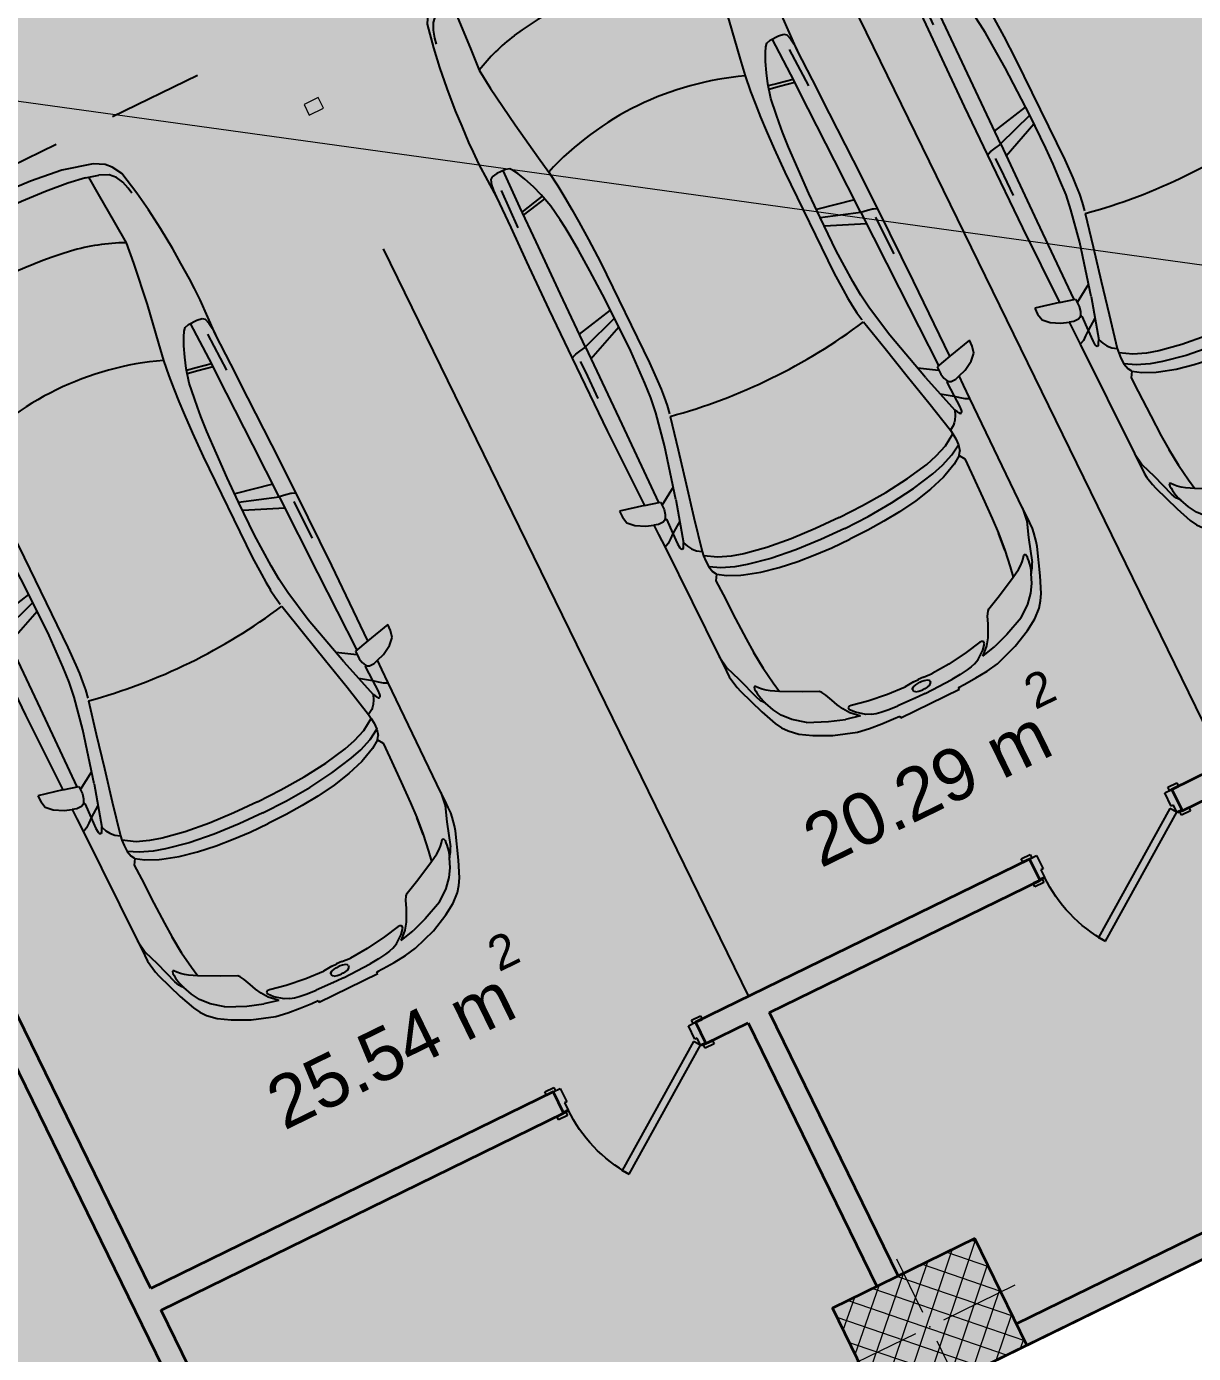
# Model space of a CAD drawing. Header units: metres. Extents: x 7511783 to 7512372, y 4692307 to 4692611.
# Drawn here: x 7511878.24 to 7511884.13, y 4692360.8 to 4692367.49 of the extents above; entities that cross this region are included whole.
import ezdxf

# ---------------------------------------------------------------- set-up
doc = ezdxf.new("R2010")
doc.units = ezdxf.units.M
doc.linetypes.add('Long Dashed', pattern=[793.7499761581423, 476.2499928474427, -317.4999833106997])
for name, color, linetype, lineweight, true_color in [('A - Fill Zone_Pen_No__102', 7, 'Continuous', 0, 0xcccccc), ('A - Fill Zone_Pen_No__156', 7, 'Continuous', 0, 0x54689e), ('A - Fill Zone_Pen_No__176', 7, 'Continuous', 0, 0x93a0c6), ('A - Muret_Pen_No__102', 7, 'Continuous', 0, 0xcccccc)]:
    doc.layers.add(name, color=color, linetype=linetype, lineweight=lineweight, true_color=true_color)
for name, color, linetype, lineweight in [('A - Muret', 7, 'Continuous', 0), ('A - Muret_Pen_No__7', 7, 'Continuous', 0), ('A - Pllaka Themel_Pen_No__42', 8, 'Continuous', 0), ('A - Shtyllat', 7, 'Continuous', 0), ('A - Shtyllat_Pen_No__1', 7, 'Continuous', 0), ('A - Shtyllat_Pen_No__7', 7, 'Continuous', 0), ('A -Polyline_Pen_No__42', 8, 'Continuous', 0), ('A1 - Bodrumi -1', 7, 'Continuous', 0), ('ARCHICAD Doors_Pen_No__42', 8, 'Continuous', 0), ('bodrum 1 garazhat projekt', 7, 'Continuous', 0), ('garazhat-netw-amiri - b1', 20, 'Continuous', 0), ('Interior - Furniture _Pen_No__42', 8, 'Continuous', 0), ('Parc-Kojshi', 251, 'Continuous', 0), ('Parcelat baze', 7, 'Continuous', 0)]:
    doc.layers.add(name, color=color, linetype=linetype, lineweight=lineweight)
doc.styles.add('GENERATED_STYLE_1', font='arial.ttf')

# ---------------------------------------------------------------- blocks, each defined once
blk = doc.blocks.new('Slab_1', base_point=(-1850.000000000003, -20500.83600967443))
at = {"layer": 'A - Pllaka Themel_Pen_No__42', "color": 8, "linetype": 'Continuous', "lineweight": 25, "flags": 128}
blk.add_lwpolyline([(-1850.000000000003, -20500.83600967443), (27400.0000000007, -20500.83534970144), (27400.0000000007, 1500), (-1000, 1500), (-999.9999999999993, -8550.830745419273), (-1850.000000000002, -8550.830745419273)], close=True, dxfattribs=at)
blk = doc.blocks.new('Door 22')
at = {"layer": 'ARCHICAD Doors_Pen_No__42', "color": 8, "linetype": 'Continuous', "lineweight": 25}
for p, q in [((-260.3921784050518, 393.9747868736185), (-237.4491209510099, 426.7408686451782)), ((-237.4491209510099, 426.7408686451782), (371.9999999999999, 0)), ((349.0569425459581, -32.76608177155968), (-260.3921784050518, 393.9747868736185)), ((-387, 23.99999999999998), (-437, 23.99999999999998)), ((-437, 23.99999999999998), (-437, 4.99999999999999)), ((-437, 4.99999999999999), (-387, 4.99999999999999)), ((-400, 4.99999999999999), (-437.0000000000001, 4.99999999999999)), ((-400, 4.99999999999999), (-437.0000000000001, 4.99999999999999)), ((-375, 4.99999999999999), (-400, 4.99999999999999)), ((-400, 4.99999999999999), (-400, 0)), ((-400, 0), (-400, 4.99999999999999)), ((-400, 0), (-400, 4.99999999999999)), ((-400, 0), (-375, 0)), ((-372.0000000000001, 0), (-400, 0)), ((-400, 0), (-400, -115)), ((-400, -115), (-400, 0)), ((-400, -115), (-400, 0)), ((-387, 4.99999999999999), (-387, 23.99999999999998)), ((-375, 0), (-375, 4.99999999999999)), ((-372.0000000000001, -40), (-372.0000000000001, 0)), ((371.9999999999999, 0), (349.0569425459581, -32.76608177155968)), ((400, 0), (372.0000000000001, 0)), ((372.0000000000001, 0), (372.0000000000001, -40)), ((400, 4.99999999999999), (375, 4.99999999999999)), ((375, 4.99999999999999), (375, 0)), ((375, 0), (400, 0)), ((437, 23.99999999999998), (387, 23.99999999999998)), ((387, 23.99999999999998), (387, 4.99999999999999)), ((387, 4.99999999999999), (437, 4.99999999999999)), ((400, 0), (400, 4.99999999999999)), ((400, 0), (400, 4.99999999999999)), ((400, 0), (400, 4.99999999999999)), ((400, 4.99999999999999), (437.0000000000001, 4.99999999999999)), ((400, 4.99999999999999), (437.0000000000001, 4.99999999999999)), ((400, -115), (400, 0)), ((400, -115), (400, 0)), ((400, -115), (400, 0)), ((437, 4.99999999999999), (437, 23.99999999999998)), ((-360.0000000000001, -40), (-372.0000000000001, -40)), ((-360.0000000000001, -115), (-360.0000000000001, -40)), ((372.0000000000001, -40), (360.0000000000001, -40)), ((360.0000000000001, -40), (360.0000000000001, -115)), ((-387, -115), (-437, -115)), ((-437, -115), (-437, -134)), ((-400, -115), (-437.0000000000001, -115)), ((-400, -115), (-437.0000000000001, -115)), ((-400, -115), (-360.0000000000001, -115)), ((-387, -134), (-387, -115)), ((360.0000000000001, -115), (400, -115)), ((437, -115), (387, -115)), ((387, -115), (387, -134)), ((400, -115), (437.0000000000001, -115)), ((400, -115), (437.0000000000001, -115)), ((437, -134), (437, -115)), ((-437, -134), (-387, -134)), ((387, -134), (437, -134))]:
    blk.add_line(p, q, dxfattribs=at)
blk.add_arc((371.9999999999999, 0), 744, 145, 180, dxfattribs=at)
blk = doc.blocks.new('Wall_40', base_point=(999.9999999999982, -16800.83534970144))
at = {"layer": 'A - Muret_Pen_No__102', "linetype": 'Continuous', "lineweight": 0, "true_color": 0xcccccc}
for points in [[(999.9999999999982, -16920.83534970144), (3261.950988543974, -16920.83534970144), (3261.950988543974, -16800.83539440496), (999.9999999999982, -16800.83539440496)], [(4061.950943840447, -16800.8353708329), (4061.950943840447, -16920.83534970144), (5939.208283069183, -16920.83534970144), (5939.208283069183, -16800.8353708329)], [(6739.208223226109, -16800.8353544256), (6739.208223226109, -16920.83534970144), (7182.019168114631, -16920.83534970144), (7182.019168114631, -16800.8353544256)]]:
    blk.add_hatch(color=254, dxfattribs=at).paths.add_polyline_path(points)
at = {"layer": 'A - Muret_Pen_No__7', "color": 7, "linetype": 'Continuous', "lineweight": 35}
for p, q in [((3261.950970048401, -16800.83534970144), (3224.9509700484, -16800.83534970144)), ((3261.950970048401, -16800.83534970144), (3261.950970048401, -16915.83534970144)), ((4061.950970048401, -16800.83534970144), (4098.950970048401, -16800.83534970144)), ((4061.950970048401, -16800.83534970144), (4061.950970048401, -16915.83534970144)), ((5939.208258649212, -16800.83534970144), (5902.208258649212, -16800.83534970144)), ((5939.208258649212, -16800.83534970144), (5939.208258649212, -16915.83534970144)), ((6739.208258649212, -16800.83534970144), (6776.208258649212, -16800.83534970144)), ((6739.208258649212, -16800.83534970144), (6739.208258649212, -16915.83534970144)), ((3261.950970048401, -16920.83534970144), (3224.9509700484, -16920.83534970144)), ((3261.950970048401, -16915.83534970144), (3261.950970048401, -16920.83534970144)), ((4061.950970048401, -16915.83534970144), (4061.950970048401, -16920.83534970144)), ((4061.950970048401, -16920.83534970144), (4098.950970048401, -16920.83534970144)), ((5939.208258649212, -16920.83534970144), (5902.208258649212, -16920.83534970144)), ((5939.208258649212, -16915.83534970144), (5939.208258649212, -16920.83534970144)), ((6739.208258649212, -16915.83534970144), (6739.208258649212, -16920.83534970144)), ((6739.208258649212, -16920.83534970144), (6776.208258649212, -16920.83534970144))]:
    blk.add_line(p, q, dxfattribs=at)
at = {"layer": 'A - Muret_Pen_No__7', "color": 7, "linetype": 'Continuous', "lineweight": 35, "flags": 128}
for points in [[(3261.950988543974, -16800.83534970144), (999.9999999999982, -16800.83534970144)], [(5939.208308001332, -16800.83534970144), (4061.950943840447, -16800.83534970144)], [(7182.0191912238, -16800.83534970144), (6739.208263297805, -16800.83534970144)], [(999.9999999999982, -16920.83534970144), (3261.950988543973, -16920.83534970144)], [(4061.950943840447, -16920.83534970144), (4299.999999999995, -16920.83534970144)], [(4419.999999999995, -16920.83534970144), (5939.208308001332, -16920.83534970144)], [(6739.208263297805, -16920.83534970144), (6969.999999999997, -16920.83534970144)]]:
    blk.add_lwpolyline(points, dxfattribs=at)
at = {"layer": 'ARCHICAD Doors_Pen_No__42', "color": 8, "linetype": 'Continuous', "lineweight": 25, "xscale": -1, "zscale": 1000, "rotation": 180}
for p in [(3661.950970048401, -16915.83534970144), (6339.208258649212, -16915.83534970144)]:
    blk.add_blockref('Door 22', p, dxfattribs=at)
blk = doc.blocks.new('Wall_43', base_point=(999.9999999999973, -19000.83664299364))
at = {"layer": 'A - Muret_Pen_No__102', "linetype": 'Continuous', "lineweight": 0, "true_color": 0xcccccc}
for points in [[(879.9999964032554, -11900.83965125988), (879.9999964032554, -12045.66582456024), (999.9999923857845, -12045.66582456024), (999.9999923857845, -11900.83965125988)], [(879.9999964032554, -18600.83751339242), (999.9999923857845, -18600.83751339242), (999.9999923857845, -12845.66586433567), (879.9999964032554, -12845.66586433567)]]:
    blk.add_hatch(color=254, dxfattribs=at).paths.add_polyline_path(points)
at = {"layer": 'A - Muret_Pen_No__7', "color": 7, "linetype": 'Continuous', "lineweight": 35}
for p, q in [((879.9999999999976, -12045.66582180403), (879.9999999999976, -12008.66582180403)), ((884.9999999999976, -12045.66582180403), (879.9999999999976, -12045.66582180403)), ((999.9999999999976, -12045.66582180403), (884.9999999999976, -12045.66582180403)), ((999.9999999999976, -12045.66582180403), (999.9999999999976, -12008.66582180403)), ((879.9999999999976, -12845.66582180403), (879.9999999999976, -12882.66582180403)), ((884.9999999999976, -12845.66582180403), (879.9999999999976, -12845.66582180403)), ((999.9999999999976, -12845.66582180403), (884.9999999999976, -12845.66582180403)), ((999.9999999999976, -12845.66582180403), (999.9999999999976, -12882.66582180403))]:
    blk.add_line(p, q, dxfattribs=at)
at = {"layer": 'A - Muret_Pen_No__7', "color": 7, "linetype": 'Continuous', "lineweight": 35, "flags": 128}
for points in [[(879.9999999999986, -11900.83965125988), (879.9999999999986, -12045.66584686973)], [(999.9999999999986, -12045.66584799161), (999.9999999999986, -11900.83965125988)], [(879.9999999999984, -12845.6658598376), (879.9999999999973, -18600.83751339242)], [(999.9999999999976, -16800.83534970144), (999.9999999999984, -12845.66586715659)], [(999.9999999999973, -18600.83751339242), (999.9999999999976, -16920.83534970144)]]:
    blk.add_lwpolyline(points, dxfattribs=at)
at = {"layer": 'ARCHICAD Doors_Pen_No__42', "color": 8, "linetype": 'Continuous', "lineweight": 25, "zscale": 1000, "rotation": 89.99999999999999}
blk.add_blockref('Door 22', (884.9999999999985, -12445.66582180403), dxfattribs=at)
blk = doc.blocks.new('Wall_45', base_point=(4359.999999999995, -16800.83534970144))
at = {"layer": 'A - Muret_Pen_No__102', "linetype": 'Continuous', "lineweight": 0, "true_color": 0xcccccc}
blk.add_hatch(color=254, dxfattribs=at).paths.add_polyline_path([(4419.999990205756, -16920.83534970144), (4300.000004272223, -16920.83534970144), (4300.000004272223, -18400.83862693529), (4419.999990205756, -18400.83862693529)])
at = {"layer": 'A - Muret_Pen_No__7', "color": 7, "linetype": 'Continuous', "lineweight": 35, "flags": 128}
for points in [[(4299.999999999995, -16920.83534970144), (4299.999999999995, -18400.83862693529)], [(4419.999999999995, -18400.83862693529), (4419.999999999995, -16920.83534970144)]]:
    blk.add_lwpolyline(points, dxfattribs=at)
blk = doc.blocks.new('Wall_48', base_point=(9499.999999999975, -19000.83871346028))
at = {"layer": 'A - Muret_Pen_No__102', "linetype": 'Continuous', "lineweight": 0, "true_color": 0xcccccc}
blk.add_hatch(color=254, dxfattribs=at).paths.add_polyline_path([(9500.000014615032, -18880.83871346028), (4849.999999999995, -18880.83871346028), (4849.999999999995, -19000.83871346028), (9499.999999999975, -19000.83871346028)])
at = {"layer": 'A - Muret_Pen_No__7', "color": 7, "linetype": 'Continuous', "lineweight": 35, "flags": 128}
for points in [[(6969.999999999997, -18880.83871346028), (4849.999999999995, -18880.83871346028)], [(9500.000014615032, -18880.83871346028), (7089.999999999996, -18880.83871346028)], [(4849.999999999995, -19000.83871346028), (9499.999999999975, -19000.83871346028)]]:
    blk.add_lwpolyline(points, dxfattribs=at)
blk = doc.blocks.new('Column_86', base_point=(2275.000000000001, 13829.91593316096))
at = {"layer": 'A - Shtyllat_Pen_No__1', "color": 7, "linetype": 'Continuous', "lineweight": 13, "flags": 128}
blk.add_lwpolyline([(2235.000000000001, 13859.91593316096), (2235.000000000001, 13799.91593316096), (2315.000000000001, 13799.91593316096), (2315.000000000001, 13859.91593316096)], close=True, dxfattribs=at)
blk = doc.blocks.new('Column_104', base_point=(4449.999999999995, -18700.83861859194))
at = {"layer": 'A - Shtyllat', "linetype": 'Continuous', "lineweight": 0, "true_color": 0x000000}
h = blk.add_hatch(dxfattribs=at)
h.set_pattern_fill('CONCRETE_BLOCK', color=18, style=0, pattern_type=2)
h.set_pattern_definition([(44.99999999999999, (0, 0), (-68.94290863686237, 68.94290863686243), []), (135.0000000000002, (0, 0), (68.94290863686219, 68.94290863686261), [])])
h.paths.add_polyline_path([(4850.00007003552, -18400.83868713735), (4050.000067055285, -18400.83868713735), (4050.000067055285, -18750.83866925594), (4050.000067055285, -19000.83861263148), (4850.00007003552, -19000.83861263148)])
at = {"layer": 'A - Shtyllat_Pen_No__1', "color": 7, "linetype": 'Continuous', "lineweight": 13}
for p, q in [((4449.999999999995, -18620.83861859195), (4449.999999999995, -18320.83861859194)), ((4369.999999999995, -18700.83861859194), (3969.999999999995, -18700.83861859194)), ((4529.999999999995, -18700.83861859194), (4929.999999999995, -18700.83861859194)), ((4449.999999999995, -18780.83861859194), (4449.999999999995, -19080.83861859194))]:
    blk.add_line(p, q, dxfattribs=at)
blk.add_point((4449.999999999995, -18700.83861859194), dxfattribs=at)
at = {"layer": 'A - Shtyllat_Pen_No__7', "color": 7, "linetype": 'Continuous', "lineweight": 35, "flags": 128}
for points in [[(4850.00007003552, -18400.83868713735), (4050.000067055285, -18400.83868713735), (4050.000067055285, -18750.83866925594)], [(4050.000067055285, -19000.83861263148), (4850.00007003552, -19000.83861263148), (4850.00007003552, -18400.83868713735)]]:
    blk.add_lwpolyline(points, dxfattribs=at)
blk = doc.blocks.new('Car 05 22')
at = {"layer": 'Interior - Furniture _Pen_No__42', "color": 8, "linetype": 'Continuous', "lineweight": 25}
for p, q in [((1961.117547741, 983.2211582230001), (1928.938242309, 983.2211582230001)), ((1928.938242309, 983.2211582230001), (1957.843908175, 858.0544967500001)), ((1996.903176747, 974.9060932166), (1961.117547741, 983.2211582230001)), ((2026.89661068, 945.007687052), (1996.903176747, 974.9060932166)), ((2054.5732194, 897.577022836), (2026.89661068, 945.007687052)), ((2067.91700908, 857.6794056350002), (2054.5732194, 897.577022836)), ((-483.1389679684001, 817.2581826864), (-585.227090103, 801.027979058)), ((-372.3345973750002, 830.2299334650002), (-483.1389679684001, 817.2581826864)), ((-251.752794228, 841.0437339470001), (-372.3345973750002, 830.2299334650002)), ((-168.2198443133, 844.6061713611999), (-251.752794228, 841.0437339470001)), ((-78.35772569479998, 850.6357850930001), (-168.2198443133, 844.6061713611999)), ((-24.036324899, 852.2918850640001), (-78.35772569479998, 850.6357850930001)), ((40.3182760438, 852.333685063), (-24.036324899, 852.2918850640001)), ((230.8030912739, 845.5192631063), (40.3182760438, 852.333685063)), ((124.560977278, 791.396786131), (129.0398444, 820.468777931)), ((129.0398444, 820.468777931), (138.8862428820001, 832.3883788069999)), ((138.8862428820001, 832.3883788069999), (165.168377873, 840.2758852750001)), ((165.168377873, 840.2758852750001), (194.733578306, 844.324685204)), ((194.733578306, 844.324685204), (230.803091274, 845.519263106)), ((210.873013229, 809.231738788), (418.0703055720001, 816.1926024380002)), ((400.0158099590001, 847.5968063790001), (230.8030912739, 845.5192631063)), ((590.7241636140001, 851.6786068920002), (400.0158099590001, 847.5968063790001)), ((856.5325990199999, 856.1697074550001), (590.7241636140001, 851.6786068920002)), ((1129.8609284, 858.5331077519999), (856.5325990199999, 856.1697074550001)), ((1115.14443198, 808.9482015290001), (1108.59023357, 773.98329714)), ((1119.51383092, 833.267204581), (1115.14443198, 808.9482015290001)), ((1120.16623076, 836.3248049650001), (1119.51383092, 833.267204581)), ((1120.69723063, 838.160005195), (1120.16623076, 836.3248049650001)), ((1129.8609284, 858.5331077519999), (1120.69723063, 838.160005195)), ((1536.1071561, 860.3802508980001), (1129.8609284, 858.5331077519999)), ((1162.63563846, 830.4777734580001), (1220.13025657, 829.0713745190002)), ((1220.13025657, 829.0713745190002), (1369.65750367, 831.4890726950001)), ((1957.843908175, 858.0544967500001), (1536.1071561, 860.3802508980001)), ((1957.84390817, 858.0544967500001), (1977.22141076, 777.427813481)), ((2119.91703998, 857.4374531180001), (2067.91700908, 857.6794056350002)), ((2075.28112592, 835.6608695470001), (2067.91700908, 857.6794056350002)), ((2070.42572439, 799.8521965630001), (2075.2191259, 809.398389361)), ((2075.2191259, 809.398389361), (2075.28112592, 835.6608695470001)), ((2193.165590015, 856.4504063259001), (2119.91703998, 857.4374531180001)), ((2148.02030692, 790.4828861469999), (2166.81146925, 813.8145374840001)), ((2166.81146925, 813.8145374840001), (2182.27381684, 834.0818412380002)), ((2182.27381684, 834.0818412380002), (2193.16559002, 856.4504063260001)), ((2808.01466132, 852.5547640039999), (2193.165590015, 856.4504063259001)), ((2855.7113639, 852.6327640009999), (2808.01466132, 852.5547640039999)), ((2808.01466132, 852.5547640039999), (2876.86636504, 843.3172643940001)), ((2891.44016583, 852.528764005), (2855.7113639, 852.6327640009999)), ((2876.86636504, 843.3172643940001), (2954.16376923, 813.731165643)), ((2922.51356751, 852.0343640259999), (2891.44016583, 852.528764005)), ((2904.11849592, 832.8863289209999), (2905.06820589, 832.837990116)), ((2945.17226874, 849.4061641369999), (2922.51356751, 852.0343640259999)), ((2989.61447115, 839.6482645490003), (2945.17226874, 849.4061641369999)), ((2954.16376923, 813.731165643), (3075.78877375, 774.6896785450001)), ((3013.55027244, 833.064864827), (2989.61447115, 839.6482645490003)), ((3154.26138006, 782.5577669589999), (3013.55027244, 833.064864827)), ((-757.6903274910002, 747.022066986), (-784.8200333720001, 721.8124613509999)), ((-706.3378894982, 775.7872218095), (-757.6903274910002, 747.022066986)), ((-701.0941271610001, 743.2591195180001), (-729.425104913, 716.3992494200002)), ((-585.227090103, 801.027979058), (-706.3378894982, 775.7872218095)), ((-664.8727541800001, 760.961322365), (-701.0941271610001, 743.2591195180001)), ((-626.571782751, 772.4860242179999), (-664.8727541800001, 760.961322365)), ((-594.8871138119998, 778.489558035), (-626.571782751, 772.4860242179999)), ((125.693926866, 743.8968737240001), (124.560977278, 791.396786131)), ((327.3887276080001, 761.9208956260001), (125.394377448, 756.455747737)), ((132.4291391170001, 722.8048827370001), (125.693926866, 743.8968737240001)), ((521.950780327, 764.672895972), (327.3887276080001, 761.9208956260001)), ((355.2943663540001, 762.315609428), (339.1227247570001, 683.1192857359999)), ((373.4006373970001, 762.571715197), (357.2289958010001, 683.375391506)), ((813.6270094460001, 769.327996556), (521.950780327, 764.672895972)), ((1108.59023357, 773.98329714), (813.6270094460001, 769.327996556)), ((1036.25651944, 772.8416796290002), (996.5002997029999, 578.7916468290002)), ((1041.96657906, 578.0240872360001), (1107.56627095, 773.967136299)), ((1173.32542975, 774.8950612010001), (1090.33970038, 577.8925306800002)), ((1108.59023357, 773.98329714), (1537.61805657, 780.0259473990001)), ((1537.61805657, 780.0256115210001), (1974.99295641, 786.0764425990001)), ((1939.15395607, 686.22492547), (1995.917261, 777.427813481)), ((1977.22141076, 777.427813481), (2019.59119012, 777.427813481)), ((2000.39650233, 701.5917706940002), (2213.53100788, 762.9814866290001)), ((2019.59119012, 777.427813481), (2044.48611622, 783.069509224)), ((2044.48611622, 783.069509224), (2063.35562216, 792.2740022800001)), ((2063.35562216, 792.2740022800001), (2070.42572439, 799.8521965630001)), ((2068.68333559, 787.696981005), (2065.39356605, 794.4584027669999)), ((2068.68333559, 787.696981005), (2148.02030692, 790.4828861469999)), ((2106.51930118, 732.1586113790001), (2148.02030692, 790.4828861469999)), ((2148.02030692, 790.4828861469999), (2205.61920777, 792.204186117)), ((2205.61920777, 792.204186117), (2227.21980808, 791.0038861380001)), ((2226.59190807, 769.8777067159999), (2213.53100788, 762.9814866290001)), ((2213.53100788, 762.9814866290001), (2238.34670825, 752.240186817)), ((2234.36910819, 773.9630864369999), (2226.59190807, 769.8828865080001)), ((2227.21980808, 791.0038861380001), (2232.61990816, 790.0299861550001)), ((2232.61990816, 790.0299861550001), (2237.93539134, 787.287122525)), ((2238.46067648, 776.864360243), (2234.36910819, 773.9630864369999)), ((2240.81890828, 784.0391862600001), (2237.93539134, 787.287122525)), ((2238.34670825, 752.240186817), (2258.53170854, 739.7174870370001)), ((2238.46067648, 776.864360243), (2240.85090828, 780.520986322)), ((2240.85090828, 780.520986322), (2240.81890828, 784.0391862600001)), ((2258.53170854, 739.7174870370001), (2269.0398087, 731.086787188)), ((3022.47491973, 758.305686711), (3023.66221975, 762.4851866380001)), ((3024.49924208, 753.7186598590001), (3022.47491973, 758.305686711)), ((3023.66221975, 762.4851866380001), (3034.64521991, 765.0503865930001)), ((3037.91041996, 743.452886971), (3024.49924208, 753.7186598590001)), ((3034.64521991, 765.0503865930001), (3046.93432009, 763.817386614)), ((3050.61522015, 730.6688871950001), (3037.91041996, 743.452886971)), ((3046.93432009, 763.817386614), (3060.9451203, 762.9292866300001)), ((3060.9451203, 762.9292866300001), (3089.85712072, 757.3861867269999)), ((3100.48402088, 763.1120866269999), (3075.78877375, 774.6896785450001)), ((3089.85712072, 757.3861867269999), (3108.43932099, 751.4304868319999)), ((3114.13862108, 753.311186799), (3100.48402088, 763.1120866269999)), ((3108.43932099, 751.4304868319999), (3122.8656212, 746.435986919)), ((3122.8656212, 746.435986919), (3114.13862108, 753.311186799)), ((3170.0706946, 726.5554905960001), (3122.8656212, 746.435986919)), ((3235.883818752, 747.6101556219), (3154.26138006, 782.5577669589999)), ((3269.07948628, 728.3294692490001), (3235.883818752, 747.6101556219)), ((-784.8200333720001, 721.8124613509999), (-815.0478655078001, 667.7598955197003)), ((-729.425104913, 716.3992494200002), (-750.5770825730001, 669.7773949330001)), ((146.670770152, 710.6062742990001), (132.4291391170001, 722.8048827370001)), ((171.252864179, 696.6287725440002), (146.670770152, 710.6062742990001)), ((212.566754139, 676.5412700230003), (171.252864179, 696.6287725440002)), ((266.3151410770001, 654.566867265), (212.566754139, 676.5412700230003)), ((339.1227247570001, 683.1192857359999), (329.5580559370001, 633.867334886)), ((357.2289958010001, 683.375391506), (346.76505809, 629.492778784)), ((2000.39650233, 701.5917706940002), (1730.35620914, 633.8338533080002)), ((2122.04550654, 659.9572884350001), (2293.79610906, 697.650987774)), ((2269.0398087, 731.086787188), (2278.83550884, 721.9650873480001)), ((2278.83550884, 721.9650873480001), (2293.79610906, 697.650987774)), ((2293.79610906, 697.650987774), (2317.1870094, 700.7385877199999)), ((2293.79610906, 697.6386630720001), (2293.79610906, 697.650987774)), ((2317.1870094, 700.7385877199999), (2345.74280982, 702.7498876850002)), ((2355.13419975, 639.912801441), (2317.1870094, 700.7385877199999)), ((2345.74280982, 702.7498876850002), (2378.92931031, 702.0184876970001)), ((2410.10490185, 649.1086815510001), (2378.92931031, 702.0184876970001)), ((2378.92931031, 702.0184876970001), (2410.57231077, 694.202887834)), ((2410.57231077, 694.202887834), (2410.58631694, 694.1782473540002)), ((2428.73881104, 681.706188053), (2410.57231077, 694.202887834)), ((2428.73881104, 681.706188053), (2457.25830016, 700.0355353230001)), ((2428.77597173, 681.7007453250001), (2428.73881104, 681.706188053)), ((2428.77597173, 681.7007453250001), (2456.66545813, 639.8418234830003)), ((2457.25830016, 700.0355353230001), (2535.4819126, 697.9905877680001)), ((2535.4226126, 697.9916562040003), (2673.21491462, 695.5089878119999)), ((2535.46586986, 697.9894090810001), (2535.4819126, 697.988971943)), ((2673.21491462, 695.5089878119999), (2787.200816290001, 691.4809878819999)), ((2787.200816290001, 691.4809878819999), (2868.41581748, 687.223087957)), ((2868.39588233, 687.2248867100001), (2959.72331881, 678.984388101)), ((2959.72331881, 678.984388101), (2868.41581748, 687.1969879569999)), ((2959.72331881, 678.984388101), (3047.2313201, 666.2002883250001)), ((3064.50712035, 714.6457874760001), (3050.61522015, 730.6688871950001)), ((3076.97452053, 697.807687771), (3064.50712035, 714.6457874760001)), ((3100.00912087, 656.556188494), (3076.97452053, 697.807687771)), ((3211.69204952, 701.0151137130001), (3170.0706946, 726.5554905960001)), ((3254.25934432, 663.1775183300001), (3211.69204952, 701.0151137130001)), ((3298.56678787, 705.6390702070001), (3269.07948628, 728.3294692490001)), ((3337.33388997, 663.380671991), (3298.56678787, 705.6390702070001)), ((-815.0478655078001, 667.7598955197003), (-855.0523550635, 511.0116477078998)), ((-768.27197925, 602.2788720830002), (-750.5770825730001, 669.7773949330001)), ((-764.3441764490001, 617.261773195), (-665.7281459970001, 623.9546285630003)), ((-665.7281459970001, 623.9546285630003), (-500.877431885, 634.180288886)), ((-500.877431885, 634.180288886), (-383.0238853850001, 641.9613403830001)), ((-383.0238853850001, 641.9613403830001), (-274.2208861730001, 631.3184000780001)), ((-274.2208861730001, 631.3184000780001), (-56.40485420300001, 600.536895199)), ((319.490328155, 636.426864989), (266.3151410770001, 654.566867265)), ((392.7088835140001, 617.8124267930001), (319.490328155, 636.426864989)), ((474.8166917820001, 607.105387857), (392.7088835140001, 617.8124267930001)), ((521.3449804749999, 601.6186871690002), (474.8166917820001, 607.105387857)), ((1730.35620914, 633.8338533080002), (1562.00595611, 600.5964783840001)), ((1779.61280153, 581.7538898049999), (1952.84760406, 621.338789111)), ((1952.84760406, 621.338789111), (2122.04550654, 659.9572884350001)), ((2379.77420337, 575.387091212), (2355.13301598, 639.9159014410001)), ((2436.02871163, 583.2244924540001), (2410.10490185, 649.1086815510001)), ((2456.66545813, 639.8418234830003), (2487.23639187, 574.2621729599999)), ((3047.20992906, 666.2041971140002), (3100.00912087, 656.556188494)), ((3152.92075342, 553.873393456), (3100.00912087, 656.556188494)), ((3301.86726379, 602.8090087200001), (3254.25934432, 663.1775183300001)), ((3374.49419199, 603.583974516), (3337.33388997, 663.380671991)), ((3418.40079436, 512.743978351), (3374.49419199, 603.583974516)), ((-768.27197925, 602.2788720830002), (-782.764796709, 510.0106247469999)), ((-56.40485420300001, 600.536895199), (145.941775497, 566.5900898169999)), ((145.941775497, 566.5900898169999), (233.261172115, 552.312592089)), ((233.261172115, 552.312592089), (315.3092800730001, 541.359190513)), ((315.2936019620001, 541.3606176840001), (384.2945810830001, 535.0794906230002)), ((569.993568652, 596.838186569), (521.3449804749999, 601.6186871690002)), ((652.59274858, 590.9845858339999), (569.993568652, 596.838186569)), ((772.8388193580001, 584.9903850819999), (652.59274858, 590.9845858339999)), ((907.266686691, 580.298084493), (772.8388193580001, 584.9903850819999)), ((1041.96657906, 578.0240872360001), (907.266686691, 580.298084493)), ((1227.79815085, 577.518695794), (1041.96657906, 578.0240872360001)), ((1316.09897866, 580.475793563), (1227.79815085, 577.518695794)), ((1403.02450604, 584.4121905939999), (1316.09897866, 580.475793563)), ((1483.8761315, 590.1361862749999), (1403.02450604, 584.4121905939999)), ((1562.00595611, 600.5964783840001), (1483.8761315, 590.1361862749999)), ((1554.25309822, 533.0576906580002), (1596.82961355, 540.969674969)), ((1597.28918852, 541.1774857889999), (1596.65116701, 540.8889849259999)), ((1610.72419049, 544.0665862469999), (1779.61280153, 581.7538898049999)), ((2397.33410595, 514.2584815219999), (2379.77250853, 575.3929912130001)), ((2453.63941421, 521.616582688), (2436.02871163, 583.2244924540001)), ((2487.23639187, 574.2621729599999), (2491.79934275, 562.0052962960002)), ((2491.79994982, 562.0052962960002), (2517.90263133, 477.034766618)), ((3189.62073735, 475.569766106), (3152.92075342, 553.873393456)), ((3301.86726379, 602.8090087200001), (3346.01551313, 501.42179807)), ((-855.0523550635, 511.0116477078998), (-874.6778528530002, 344.9579771100001)), ((-782.7621654889999, 510.0273763590001), (-794.5333543099999, 390.6265818930001)), ((384.2815104790001, 535.0803623180001), (454.174320738, 530.4191213629999)), ((454.170282107, 530.4193907049998), (526.242583163, 526.2868907769998)), ((526.2331313149999, 526.287307384), (627.7018846490002, 521.814890855)), ((627.6985462070002, 521.8149872519999), (756.75876515, 518.0884218199999)), ((756.75876515, 518.0884218199999), (1322.62824821, 518.052230308)), ((1322.62824821, 518.052230308), (1420.49779626, 521.6528908580001)), ((1420.49066257, 521.652523245), (1466.64156934, 524.030772681)), ((1466.62639694, 524.029990817), (1510.87647584, 527.594696836)), ((1510.85529759, 527.5929907539999), (1554.25309822, 533.0576906580002)), ((2419.31580918, 395.73626267), (2397.33316008, 514.2635815229999)), ((2477.61661773, 401.0764635800001), (2453.63941421, 521.616582688)), ((2517.90263133, 477.034766618), (2537.54372273, 384.081034151)), ((3199.39883308, 466.7584630290001), (3189.62073735, 475.569766106)), ((3346.01551313, 501.42179807), (3374.29746586, 419.557472908)), ((3457.47689648, 393.098483403), (3418.40079436, 512.743978351)), ((3220.69886845, 454.3885401880001), (3199.39883308, 466.7584630290001)), ((3256.10680826, 439.241753418), (3220.67662376, 454.401458713)), ((3288.39019413, 425.101248479), (3256.10680826, 439.241753418)), ((3319.36158057, 408.4128426500001), (3288.39019413, 425.101248479)), ((3353.46269085, 384.251283776), (3319.36158057, 408.4128426500001)), ((3391.09039087, 344.247647689), (3374.29746586, 419.557472908)), ((-874.6778528530002, 344.9579771100001), (-882.9440546450002, 194.680643518)), ((-794.5333543099999, 390.6265818930001), (-802.432846809, 258.715288008)), ((2433.73206705, 266.091642182), (2419.31580918, 395.73626267)), ((2493.88922012, 269.050242651), (2477.61661773, 401.0764635800001)), ((2537.54372273, 384.081034151), (2551.45611664, 285.6281997640001)), ((3321.23357975, 370.497229407), (3320.99727986, 362.132926485)), ((3320.99727986, 362.132926485), (3338.31527228, 276.8564967000001)), ((3324.65427826, 377.297531782), (3321.23357975, 370.497229407)), ((3328.30797666, 379.591332583), (3324.65427826, 377.297531782)), ((3338.46837221, 379.452332535), (3328.30797666, 379.591332583)), ((3363.6407612, 357.8117249760001), (3338.46837221, 379.452332535)), ((3377.18239213, 359.973484801), (3353.46269085, 384.251283776)), ((3396.66521323, 315.8049103040001), (3363.6407612, 357.8117249760001)), ((3391.09039087, 344.247647689), (3377.18239213, 359.973484801)), ((3468.34279707, 330.9338860280001), (3457.47689648, 393.098483403)), ((2503.10292147, 133.173421111), (2493.88922012, 269.050242651)), ((2551.45611664, 285.6281997640001), (2559.71041303, 193.693567653)), ((3338.31527228, 276.8564967000001), (3351.88296634, 172.661960307)), ((3408.0703938, 289.3779877820002), (3396.66521323, 315.8049103040001)), ((3408.0703938, 289.3779877820002), (3413.77629411, 267.259988716)), ((3474.4914974, 263.721088865), (3468.34279707, 330.9338860280001)), ((-802.432846809, 258.715288008), (-806.813142649, 124.936494209)), ((2441.61713002, 131.955220918), (2433.73181129, 266.093942182)), ((3413.77548775, 267.2641933500001), (3418.45445829, 242.866384828)), ((3418.45219437, 242.878189745), (3424.04489467, 200.723791525)), ((3478.33319761, 199.9171915590001), (3474.4914974, 263.721088865)), ((-882.9440546450002, 194.680643518), (-885.376707689, 0)), ((2559.71041303, 193.693567653), (2564.38081099, 101.185635342)), ((3351.88296634, 172.661960307), (3358.34376351, 75.87012649980001)), ((3424.04489467, 200.723791525), (3427.72848251, 152.023715234)), ((3432.36383112, 39.98011396419999), (3427.72848251, 152.023715234)), ((3479.35651311, 164.9481933352), (3478.33319761, 199.9171915590001)), ((3489.51959821, 164.9481933352), (3479.35651311, 164.9481933352)), ((3489.51959821, -164.9481933352), (3489.51959821, 164.9481933352)), ((-806.813142649, 124.936494209), (-808.0470753050001, 0)), ((2444.0197128, -0.02730000432770001), (2441.61701245, 131.957220918)), ((2506.01959488, -3.859767548100002e-13), (2503.10292147, 133.173421111)), ((2564.38081099, 101.185635342), (2566.01761027, -0.006100002130650002)), ((3353.95786543, 27.8932505984), (3358.34376351, 75.87012649980001)), ((-885.376707689, 0), (-882.9440546450002, -194.680643518)), ((-806.813142649, -124.936494209), (-808.0470753050001, 1.476718538480001e-13)), ((2444.0197128, 0.02730000432710001), (2441.61701245, -131.957220918)), ((2564.38081099, -101.185635342), (2566.01761027, 0.006100002129970001)), ((3353.95786543, 27.8932505984), (3353.95786543, -0.7649002671629999)), ((3353.95786543, -27.8932505984), (3353.95786543, 0.7649002671619999)), ((3370.89075802, 11.7411041009), (3370.32315827, -0.7649002671629999)), ((3370.89075802, -11.7411041009), (3370.32315827, 0.7649002671619999)), ((3372.49235732, 23.6550082622), (3370.89075802, 11.7411041009)), ((3376.26728506, 38.993950924), (3372.49235732, 23.6550082622)), ((3381.98685317, 46.5714162664), (3376.26728506, 38.993950924)), ((3386.21005132, 48.3522168884), (3381.98685317, 46.5714162664)), ((3386.21005132, 48.3522168884), (3394.28954778, 48.3522168884)), ((3398.51284593, 46.5714162664), (3394.28954778, 48.3522168884)), ((3404.23226311, 38.99375151340001), (3398.51284593, 46.5714162664)), ((3404.23226311, 38.99375151340001), (3408.00714178, 23.6550082622)), ((3408.00714178, 23.6550082622), (3409.76654101, 8.055102813469999)), ((3409.76654101, 8.055102813469999), (3409.76654101, -4.961309141290002e-13)), ((3431.76949509, 57.3729975776), (3431.76949509, 56.7710829698)), ((3432.04453126, -0.0109000038072), (3432.36383112, 39.98011396419999)), ((3432.04453126, 0.0109000038063), (3432.36383112, -39.98011396419999)), ((2506.01959488, -2.780368116010001e-13), (2503.10292147, -133.173421111)), ((3353.95786543, -27.8932505984), (3358.34376351, -75.87012649980001)), ((3372.49235732, -23.6550082622), (3370.89075802, -11.7411041009)), ((3376.26728506, -38.993950924), (3372.49235732, -23.6550082622)), ((3381.98685317, -46.5714162664), (3376.26728506, -38.993950924)), ((3386.21005132, -48.3522168884), (3381.98685317, -46.5714162664)), ((3386.21005132, -48.3522168884), (3394.28954778, -48.3522168884)), ((3398.51284593, -46.5714162664), (3394.28954778, -48.3522168884)), ((3404.23226311, -38.99375151340001), (3398.51284593, -46.5714162664)), ((3404.23226311, -38.99375151340001), (3408.00714178, -23.6550082622)), ((3408.00714178, -23.6550082622), (3409.76654101, -8.055102813469999)), ((3409.76654101, -8.055102813469999), (3409.76654101, -3.892295027780001e-13)), ((3432.36383112, -39.98011396419999), (3427.72848251, -152.023715234)), ((3431.76949509, -57.3729975776), (3431.76949509, -56.7710829698)), ((-802.432846809, -258.715288008), (-806.813142649, -124.936494209)), ((2441.61713002, -131.955220918), (2433.73181129, -266.093942182)), ((2503.10292147, -133.173421111), (2493.88922012, -269.050242651)), ((2559.71041303, -193.693567653), (2564.38081099, -101.185635342)), ((3351.88296634, -172.661960307), (3358.34376351, -75.87012649980001)), ((-882.9440546450002, -194.680643518), (-874.6778528530002, -344.9579771100001)), ((2551.45611664, -285.6281997640001), (2559.71041303, -193.693567653)), ((3338.31527228, -276.8564967000001), (3351.88296634, -172.661960307)), ((3418.45219437, -242.878189745), (3424.04489467, -200.723791525)), ((3424.04489467, -200.723791525), (3427.72848251, -152.023715234)), ((3474.4914974, -263.721088865), (3478.33319761, -199.9171915590001)), ((3478.33319761, -199.9171915590001), (3479.35651311, -164.9481933352)), ((3479.35651311, -164.9481933352), (3489.51959821, -164.9481933352)), ((-794.5333543099999, -390.6265818930001), (-802.432846809, -258.715288008)), ((2433.73206705, -266.091642182), (2419.31580918, -395.73626267)), ((3408.0703938, -289.3779877820002), (3413.77629411, -267.259988716)), ((3413.77548775, -267.2641933500001), (3418.45445829, -242.866384828)), ((3468.34279707, -330.9338860280001), (3474.4914974, -263.721088865)), ((2493.88922012, -269.050242651), (2477.61661773, -401.0764635800001)), ((2537.54372273, -384.081034151), (2551.45611664, -285.6281997640001)), ((3320.99727986, -362.132926485), (3338.31527228, -276.8564967000001)), ((3396.66521323, -315.8049103040001), (3363.6407612, -357.8117249760001)), ((3408.0703938, -289.3779877820002), (3396.66521323, -315.8049103040001)), ((3457.47689648, -393.098483403), (3468.34279707, -330.9338860280001)), ((-874.6778528530002, -344.9579771100001), (-855.0523550635, -511.0116477078998)), ((-782.7621654889999, -510.0273763590001), (-794.5333543099999, -390.6265818930001)), ((2419.31580918, -395.73626267), (2397.33316008, -514.2635815229999)), ((2477.61661773, -401.0764635800001), (2453.63941421, -521.616582688)), ((2517.90263133, -477.034766618), (2537.54372273, -384.081034151)), ((3353.46269085, -384.251283776), (3319.36158057, -408.4128426500001)), ((3321.23357975, -370.497229407), (3320.99727986, -362.132926485)), ((3324.65427826, -377.297531782), (3321.23357975, -370.497229407)), ((3328.30797666, -379.591332583), (3324.65427826, -377.297531782)), ((3338.46837221, -379.452332535), (3328.30797666, -379.591332583)), ((3363.6407612, -357.8117249760001), (3338.46837221, -379.452332535)), ((3377.18239213, -359.973484801), (3353.46269085, -384.251283776)), ((3391.09039087, -344.247647689), (3374.29746586, -419.557472908)), ((3391.09039087, -344.247647689), (3377.18239213, -359.973484801)), ((3418.40079436, -512.743978351), (3457.47689648, -393.098483403)), ((3199.39883308, -466.7584630290001), (3189.62073735, -475.569766106)), ((3220.69886845, -454.3885401880001), (3199.39883308, -466.7584630290001)), ((3256.10680826, -439.241753418), (3220.67662376, -454.401458713)), ((3288.39019413, -425.101248479), (3256.10680826, -439.241753418)), ((3319.36158057, -408.4128426500001), (3288.39019413, -425.101248479)), ((3346.01551313, -501.42179807), (3374.29746586, -419.557472908)), ((-855.0523550635, -511.0116477078998), (-815.0478655078001, -667.7598955197003)), ((-768.27197925, -602.2788720830002), (-782.764796709, -510.0106247469999)), ((315.2936019620001, -541.3606176840001), (384.2945810830001, -535.0794906230002)), ((384.2815104790001, -535.0803623180001), (454.174320738, -530.4191213629999)), ((454.170282107, -530.4193907049998), (526.242583163, -526.2868907769998)), ((526.2331313149999, -526.287307384), (627.7018846490002, -521.814890855)), ((627.6985462070002, -521.8149872519999), (756.75876515, -518.0884218199999)), ((756.75876515, -518.0884218199999), (1322.62824821, -518.052230308)), ((1322.62824821, -518.052230308), (1420.49779626, -521.6528908580001)), ((1420.49066257, -521.652523245), (1466.64156934, -524.030772681)), ((1466.62639694, -524.029990817), (1510.87647584, -527.594696836)), ((1510.85529759, -527.5929907539999), (1554.25309822, -533.0576906580002)), ((1554.25309822, -533.0576906580002), (1596.82961355, -540.969674969)), ((2397.33410595, -514.2584815219999), (2379.77250853, -575.3929912130001)), ((2453.63941421, -521.616582688), (2436.02871163, -583.2244924540001)), ((2491.79994982, -562.0052962960002), (2517.90263133, -477.034766618)), ((3189.62073735, -475.569766106), (3152.92075342, -553.873393456)), ((3301.86726379, -602.8090087200001), (3346.01551313, -501.42179807)), ((3374.49419199, -603.583974516), (3418.40079436, -512.743978351)), ((-768.27197925, -602.2788720830002), (-750.5770825730001, -669.7773949330001)), ((-274.2208861730001, -631.3184000780001), (-56.40485420300001, -600.536895199)), ((-56.40485420300001, -600.536895199), (145.941775497, -566.5900898169999)), ((145.941775497, -566.5900898169999), (233.261172115, -552.312592089)), ((233.261172115, -552.312592089), (315.3092800730001, -541.359190513)), ((521.3449804749999, -601.6186871690002), (474.8166917820001, -607.105387857)), ((569.993568652, -596.838186569), (521.3449804749999, -601.6186871690002)), ((652.59274858, -590.9845858339999), (569.993568652, -596.838186569)), ((772.8388193580001, -584.9903850819999), (652.59274858, -590.9845858339999)), ((907.266686691, -580.298084493), (772.8388193580001, -584.9903850819999)), ((1041.96657906, -578.0240872360001), (907.266686691, -580.298084493)), ((1036.25651944, -772.8416796290002), (996.5002997029999, -578.7916468290002)), ((1227.79815085, -577.518695794), (1041.96657906, -578.0240872360001)), ((1041.96657906, -578.0240872360001), (1107.56627095, -773.967136299)), ((1173.32542975, -774.8950612010001), (1090.33970038, -577.8925306800002)), ((1316.09897866, -580.475793563), (1227.79815085, -577.518695794)), ((1403.02450604, -584.4121905939999), (1316.09897866, -580.475793563)), ((1483.8761315, -590.1361862749999), (1403.02450604, -584.4121905939999)), ((1562.00595611, -600.5964783840001), (1483.8761315, -590.1361862749999)), ((1730.35620914, -633.8338533080002), (1562.00595611, -600.5964783840001)), ((1597.28918852, -541.1774857889999), (1596.65116701, -540.8889849259999)), ((1610.72419049, -544.0665862469999), (1779.61280153, -581.7538898049999)), ((1779.61280153, -581.7538898049999), (1952.84760406, -621.338789111)), ((2379.77420337, -575.387091212), (2355.13301598, -639.9159014410001)), ((2436.02871163, -583.2244924540001), (2410.10490185, -649.1086815510001)), ((2456.66545813, -639.8418234830003), (2487.23639187, -574.2621729599999)), ((2487.23639187, -574.2621729599999), (2491.79934275, -562.0052962960002)), ((3152.92075342, -553.873393456), (3100.00912087, -656.556188494)), ((3301.86726379, -602.8090087200001), (3254.25934432, -663.1775183300001)), ((-815.0478655078001, -667.7598955197003), (-784.8200333720001, -721.8124613509999)), ((-764.3441764490001, -617.261773195), (-665.7281459970001, -623.9546285630003)), ((-729.425104913, -716.3992494200002), (-750.5770825730001, -669.7773949330001)), ((-665.7281459970001, -623.9546285630003), (-500.877431885, -634.180288886)), ((-500.877431885, -634.180288886), (-383.0238853850001, -641.9613403830001)), ((-383.0238853850001, -641.9613403830001), (-274.2208861730001, -631.3184000780001)), ((266.3151410770001, -654.566867265), (212.566754139, -676.5412700230003)), ((319.490328155, -636.426864989), (266.3151410770001, -654.566867265)), ((392.7088835140001, -617.8124267930001), (319.490328155, -636.426864989)), ((339.1227247570001, -683.1192857359999), (329.5580559370001, -633.867334886)), ((357.2289958010001, -683.375391506), (346.76505809, -629.492778784)), ((474.8166917820001, -607.105387857), (392.7088835140001, -617.8124267930001)), ((2000.39650233, -701.5917706940002), (1730.35620914, -633.8338533080002)), ((1952.84760406, -621.338789111), (2122.04550654, -659.9572884350001)), ((2122.04550654, -659.9572884350001), (2293.79610906, -697.650987774)), ((2355.13419975, -639.912801441), (2317.1870094, -700.7385877199999)), ((2410.10490185, -649.1086815510001), (2378.92931031, -702.0184876970001)), ((2428.77597173, -681.7007453250001), (2456.66545813, -639.8418234830003)), ((2959.72331881, -678.984388101), (3047.2313201, -666.2002883250001)), ((3047.20992906, -666.2041971140002), (3100.00912087, -656.556188494)), ((3100.00912087, -656.556188494), (3076.97452053, -697.807687771)), ((3254.25934432, -663.1775183300001), (3211.69204952, -701.0151137130001)), ((3298.56678787, -705.6390702070001), (3337.33388997, -663.380671991)), ((3337.33388997, -663.380671991), (3374.49419199, -603.583974516)), ((-784.8200333720001, -721.8124613509999), (-757.6903274910002, -747.022066986)), ((-701.0941271610001, -743.2591195180001), (-729.425104913, -716.3992494200002)), ((132.4291391170001, -722.8048827370001), (125.693926866, -743.8968737240001)), ((146.670770152, -710.6062742990001), (132.4291391170001, -722.8048827370001)), ((171.252864179, -696.6287725440002), (146.670770152, -710.6062742990001)), ((212.566754139, -676.5412700230003), (171.252864179, -696.6287725440002)), ((355.2943663540001, -762.315609428), (339.1227247570001, -683.1192857359999)), ((373.4006373970001, -762.571715197), (357.2289958010001, -683.375391506)), ((1939.15395607, -686.22492547), (1995.917261, -777.427813481)), ((2000.39650233, -701.5917706940002), (2213.53100788, -762.9814866290001)), ((2106.51930118, -732.1586113790001), (2148.02030692, -790.4828861469999)), ((2258.53170854, -739.7174870370001), (2269.0398087, -731.086787188)), ((2269.0398087, -731.086787188), (2278.83550884, -721.9650873480001)), ((2278.83550884, -721.9650873480001), (2293.79610906, -697.650987774)), ((2293.79610906, -697.6386630720001), (2293.79610906, -697.650987774)), ((2293.79610906, -697.650987774), (2317.1870094, -700.7385877199999)), ((2317.1870094, -700.7385877199999), (2345.74280982, -702.7498876850002)), ((2345.74280982, -702.7498876850002), (2378.92931031, -702.0184876970001)), ((2378.92931031, -702.0184876970001), (2410.57231077, -694.202887834)), ((2428.73881104, -681.706188053), (2410.57231077, -694.202887834)), ((2410.57231077, -694.202887834), (2410.58631694, -694.1782473540002)), ((2428.77597173, -681.7007453250001), (2428.73881104, -681.706188053)), ((2428.73881104, -681.706188053), (2457.25830016, -700.0355353230001)), ((2457.25830016, -700.0355353230001), (2535.4819126, -697.9905877680001)), ((2535.4226126, -697.9916562040003), (2673.21491462, -695.5089878119999)), ((2535.46586986, -697.9894090810001), (2535.4819126, -697.988971943)), ((2673.21491462, -695.5089878119999), (2787.200816290001, -691.4809878819999)), ((2787.200816290001, -691.4809878819999), (2868.41581748, -687.223087957)), ((2868.39588233, -687.2248867100001), (2959.72331881, -678.984388101)), ((2959.72331881, -678.984388101), (2868.41581748, -687.1969879569999)), ((3050.61522015, -730.6688871950001), (3037.91041996, -743.452886971)), ((3064.50712035, -714.6457874760001), (3050.61522015, -730.6688871950001)), ((3076.97452053, -697.807687771), (3064.50712035, -714.6457874760001)), ((3170.0706946, -726.5554905960001), (3122.8656212, -746.435986919)), ((3211.69204952, -701.0151137130001), (3170.0706946, -726.5554905960001)), ((3235.883818752, -747.6101556219), (3269.07948628, -728.3294692490001)), ((3269.07948628, -728.3294692490001), (3298.56678787, -705.6390702070001)), ((-757.6903274910002, -747.022066986), (-706.3378894982, -775.7872218095)), ((-706.3378894982, -775.7872218095), (-585.227090103, -801.027979058)), ((-664.8727541800001, -760.961322365), (-701.0941271610001, -743.2591195180001)), ((-626.571782751, -772.4860242179999), (-664.8727541800001, -760.961322365)), ((-594.8871138119998, -778.489558035), (-626.571782751, -772.4860242179999)), ((-585.227090103, -801.027979058), (-483.149337101, -817.2569687829999)), ((125.693926866, -743.8968737240001), (124.560977278, -791.396786131)), ((124.560977278, -791.396786131), (129.0398444, -820.468777931)), ((327.3887276080001, -761.9208956260001), (125.394377448, -756.455747737)), ((521.950780327, -764.672895972), (327.3887276080001, -761.9208956260001)), ((813.6270094460001, -769.327996556), (521.950780327, -764.672895972)), ((1108.59023357, -773.98329714), (813.6270094460001, -769.327996556)), ((1108.59023357, -773.98329714), (1537.61805657, -780.0259473990001)), ((1115.14443198, -808.9482015290001), (1108.59023357, -773.98329714)), ((1537.61805657, -780.0256115210001), (1974.99295641, -786.0764425990001)), ((1957.84390817, -858.0544967500001), (1977.22141076, -777.427813481)), ((1977.22141076, -777.427813481), (2019.59119012, -777.427813481)), ((2019.59119012, -777.427813481), (2044.48611622, -783.069509224)), ((2044.48611622, -783.069509224), (2063.35562216, -792.2740022800001)), ((2063.35562216, -792.2740022800001), (2070.42572439, -799.8521965630001)), ((2068.68333559, -787.696981005), (2065.39356605, -794.4584027669999)), ((2068.68333559, -787.696981005), (2148.02030692, -790.4828861469999)), ((2070.42572439, -799.8521965630001), (2075.2191259, -809.398389361)), ((2148.02030692, -790.4828861469999), (2166.81146925, -813.8145374840001)), ((2148.02030692, -790.4828861469999), (2205.61920777, -792.204186117)), ((2205.61920777, -792.204186117), (2227.21980808, -791.0038861380001)), ((2213.53100788, -762.9814866290001), (2238.34670825, -752.240186817)), ((2226.59190807, -769.8777067159999), (2213.53100788, -762.9814866290001)), ((2234.36910819, -773.9630864369999), (2226.59190807, -769.8828865080001)), ((2227.21980808, -791.0038861380001), (2232.61990816, -790.0299861550001)), ((2232.61990816, -790.0299861550001), (2237.93539134, -787.287122525)), ((2238.46067648, -776.864360243), (2234.36910819, -773.9630864369999)), ((2240.81890828, -784.0391862600001), (2237.93539134, -787.287122525)), ((2238.34670825, -752.240186817), (2258.53170854, -739.7174870370001)), ((2238.46067648, -776.864360243), (2240.85090828, -780.520986322)), ((2240.85090828, -780.520986322), (2240.81890828, -784.0391862600001)), ((2954.16376923, -813.731165643), (3075.78877375, -774.6896785450001)), ((3013.55027244, -833.064864827), (3154.26138006, -782.5577669589999)), ((3024.49924208, -753.7186598590001), (3022.47491973, -758.305686711)), ((3022.47491973, -758.305686711), (3023.66221975, -762.4851866380001)), ((3023.66221975, -762.4851866380001), (3034.64521991, -765.0503865930001)), ((3037.91041996, -743.452886971), (3024.49924208, -753.7186598590001)), ((3034.64521991, -765.0503865930001), (3046.93432009, -763.817386614)), ((3046.93432009, -763.817386614), (3060.9451203, -762.9292866300001)), ((3060.9451203, -762.9292866300001), (3089.85712072, -757.3861867269999)), ((3100.48402088, -763.1120866269999), (3075.78877375, -774.6896785450001)), ((3089.85712072, -757.3861867269999), (3108.43932099, -751.4304868319999)), ((3114.13862108, -753.311186799), (3100.48402088, -763.1120866269999)), ((3108.43932099, -751.4304868319999), (3122.8656212, -746.435986919)), ((3122.8656212, -746.435986919), (3114.13862108, -753.311186799)), ((3154.26138006, -782.5577669589999), (3235.883818752, -747.6101556219)), ((-483.149337101, -817.2569687829999), (-372.3345973750002, -830.2299334650002)), ((-372.3345973750002, -830.2299334650002), (-251.752794228, -841.0437339470001)), ((-251.752794228, -841.0437339470001), (-168.2198443133, -844.6061713611999)), ((-168.2198443133, -844.6061713611999), (-78.35772569479998, -850.6357850930001)), ((-78.35772569479998, -850.6357850930001), (-24.036324899, -852.2918850640001)), ((-24.036324899, -852.2918850640001), (40.3182760438, -852.333685063)), ((40.3182760438, -852.333685063), (230.8030912739, -845.5192631063)), ((129.0398444, -820.468777931), (138.8862428820001, -832.3883788069999)), ((138.8862428820001, -832.3883788069999), (165.168377873, -840.2758852750001)), ((165.168377873, -840.2758852750001), (194.733578306, -844.324685204)), ((194.733578306, -844.324685204), (230.803091274, -845.519263106)), ((210.873013229, -809.231738788), (418.0703055720001, -816.1926024380002)), ((230.8030912739, -845.5192631063), (400.0158099590001, -847.5968063790001)), ((400.0158099590001, -847.5968063790001), (590.7241636140001, -851.6786068920002)), ((590.7241636140001, -851.6786068920002), (856.5325990199999, -856.1697074550001)), ((856.5325990199999, -856.1697074550001), (1129.8609284, -858.5331077519999)), ((1119.51383092, -833.267204581), (1115.14443198, -808.9482015290001)), ((1120.16623076, -836.3248049650001), (1119.51383092, -833.267204581)), ((1120.69723063, -838.160005195), (1120.16623076, -836.3248049650001)), ((1129.8609284, -858.5331077519999), (1120.69723063, -838.160005195)), ((1129.8609284, -858.5331077519999), (1536.1071561, -860.3802508980001)), ((1162.63563846, -830.4777734580001), (1220.13025657, -829.0713745190002)), ((1220.13025657, -829.0713745190002), (1369.65750367, -831.4890726950001)), ((1536.1071561, -860.3802508980001), (1957.84390817, -858.0544967500001)), ((1957.84390817, -858.0544967500001), (1928.938242309, -983.2211582230001)), ((2054.5732194, -897.577022836), (2067.917009081, -857.6794056350002)), ((2075.28112592, -835.6608695470001), (2067.91700908, -857.6794056350002)), ((2067.917009081, -857.6794056350002), (2119.91703998, -857.4374531180001)), ((2075.2191259, -809.398389361), (2075.28112592, -835.6608695470001)), ((2119.91703998, -857.4374531180001), (2193.165590015, -856.4504063259001)), ((2166.81146925, -813.8145374840001), (2182.27381684, -834.0818412380002)), ((2182.27381684, -834.0818412380002), (2193.16559002, -856.4504063260001)), ((2193.165590015, -856.4504063259001), (2808.01466132, -852.5547640039999)), ((2808.01466132, -852.5547640039999), (2876.86636504, -843.3172643940001)), ((2808.01466132, -852.5547640039999), (2855.7113639, -852.6327640009999)), ((2855.7113639, -852.6327640009999), (2891.44016583, -852.528764005)), ((2876.86636504, -843.3172643940001), (2954.16376923, -813.731165643)), ((2891.44016583, -852.528764005), (2922.51356751, -852.0343640259999)), ((2922.51356751, -852.0343640259999), (2945.17226874, -849.4061641369999)), ((2945.17226874, -849.4061641369999), (2989.61447115, -839.6482645490003)), ((2989.61447115, -839.6482645490003), (3013.55027244, -833.064864827)), ((2026.89661068, -945.007687052), (2054.5732194, -897.577022836)), ((1928.938242309, -983.2211582230001), (1961.117547741, -983.2211582230001)), ((1961.117547741, -983.2211582230001), (1996.903176747, -974.9060932166)), ((1996.903176747, -974.9060932166), (2026.89661068, -945.007687052))]:
    blk.add_line(p, q, dxfattribs=at)
for centre, radius, start, end in [((492.8743121958001, 217.6762888661), 973.2499460396, 154.1544541405, 170.9117329646), ((1649.811844864, 0), 1520.416064058, 158.6992078, 201.3007921999999), ((-1245.217819199, 0), 2907.303426369, 349.2141992177, 10.78580078235001), ((1856.361619248, -1.736472437242), 2353.963924674, 170.8803955853, 189.9222862500999), ((492.8743121958001, -217.6762888661), 973.2499460396, 191.230533967, 205.8455458595)]:
    blk.add_arc(centre, radius, start, end, dxfattribs=at)
blk = doc.blocks.new('A$C75F44AD6')
at = {"layer": 'A - Fill Zone_Pen_No__102', "linetype": 'Continuous', "lineweight": 0, "true_color": 0xf2f2f2}
for points in [[(4766.497016399165, 54826.0126436579), (8126.497016399162, 54826.0126436579), (8126.497016399162, 62426.0089632505), (4766.497016399167, 62426.0089632505)], [(8126.497016399161, 54826.0126436579), (10796.49701639916, 54826.0126436579), (10796.49701639916, 62426.0089632505), (8126.497016399162, 62426.0089632505)], [(10796.49701639916, 54826.0126436579), (13266.49701639917, 54826.0126436579), (13266.49701639917, 62426.0089632505), (10796.49701639916, 62426.0089632505)], [(2166.497016399164, 62266.0089632505), (2166.497016399164, 54826.0126436579), (4766.497016399165, 54826.0126436579), (4766.497016399166, 62266.0089632505)]]:
    blk.add_hatch(color=7, dxfattribs=at).paths.add_polyline_path(points)
at = {"layer": 'A - Fill Zone_Pen_No__176', "linetype": 'Continuous', "lineweight": 0, "true_color": 0x242831}
blk.add_hatch(color=250, dxfattribs=at).paths.add_polyline_path([(4016.497029576724, 62426.00826416354), (4016.497029576724, 67626.84861451037), (31166.49701639917, 67626.84861451037), (31166.49701639917, 62426.0089632505), (22541.49706537055, 62426.0089632505), (22541.49706537055, 59201.00896325049), (20591.49701639917, 59201.00896325049), (20591.49701639917, 54826.01264365789), (17241.49701639917, 54826.01264365789), (17241.49701639917, 60101.0089632505), (15491.49701639917, 60101.0089632505), (15491.49701639917, 62426.00826416354)])
at = {"layer": 'A -Polyline_Pen_No__42', "color": 8, "linetype": 'Long Dashed', "lineweight": 25}
blk.add_lwpolyline([(4016.497016399167, 62426.0089632505), (7926.497016399162, 62426.0089632505)], dxfattribs=at)
at = {"layer": 'A -Polyline_Pen_No__42', "color": 8, "linetype": 'Continuous', "lineweight": 25}
for points in [[(10796.49701639916, 62426.0089632505), (10796.49701639916, 57026.01326480895)], [(8126.497016399162, 61226.0089632505), (8126.497016399162, 57026.01326480895)]]:
    blk.add_lwpolyline(points, dxfattribs=at)
at = {"layer": 'A - Muret', "color": 7, "lineweight": 35}
for name, p in [('Wall_43', (4766.497016399165, 54826.01197151674)), ('Wall_40', (4766.497016399166, 57026.01326480895)), ('Wall_45', (8126.497016399162, 57026.01326480895)), ('Wall_48', (13266.49701639914, 54826.0099010501))]:
    blk.add_blockref(name, p, dxfattribs=at)
at = {"layer": 'A - Shtyllat', "color": 7, "lineweight": 35}
for name, p in [('Column_86', (8126.497016399162, 62026.0089632505)), ('Column_104', (8216.497016399162, 55126.00999591844))]:
    blk.add_blockref(name, p, dxfattribs=at)
at = {"layer": 'A1 - Bodrumi -1', "color": 8, "linetype": 'Continuous', "lineweight": 25}
blk.add_blockref('Slab_1', (1916.497016399164, 54826.01260483595), dxfattribs=at)
at = {"layer": 'Interior - Furniture _Pen_No__42', "color": 8, "linetype": 'Continuous', "lineweight": 25, "zscale": 1000, "rotation": 270}
for p in [(6330.35210795248, 61440.6322555615), (9599.718174622165, 61440.6322555615), (11933.46587670669, 61440.6322555615)]:
    blk.add_blockref('Car 05 22', p, dxfattribs=at)
at = {"layer": 'A - Fill Zone_Pen_No__156', "color": 165, "lineweight": 20, "true_color": 0x54689e, "char_height": 262.5, "attachment_point": 7, "style": 'GENERATED_STYLE_1'}
for s, insert in [('{\\fArial|b0|i0|c0|p34;25.54 m{\\H0.66x;\\S2^  ;}}', (5721.959540813226, 57442.12535913077)), ('{\\fArial|b0|i0|c0|p34;20.29 m{\\H0.66x;\\S2^  ;}}', (8736.959540813225, 57442.12535913077))]:
    blk.add_mtext(s, dxfattribs=dict(at, insert=insert))

msp = doc.modelspace()

# ---------------------------------------------------------------- linework, layer by layer
at = {"layer": 'garazhat-netw-amiri - b1'}
msp.add_circle((7511922.380949955, 4692382.212120954), 75.36126493235138, dxfattribs=at)
at = {"layer": 'Parc-Kojshi', "flags": 128}
msp.add_lwpolyline([(7511866.161, 4692371.131), (7511869.532000001, 4692387.82), (7511869.842, 4692387.49), (7511870.032000001, 4692387.28), (7511870.102000001, 4692387.2), (7511877.791, 4692378.6), (7511894.291, 4692373.23), (7511894.943, 4692372.976), (7511892.856000001, 4692371.514), (7511892.757999999, 4692370.324), (7511892.71, 4692369.743), (7511892.786, 4692367.666), (7511893.466, 4692365.435), (7511890.286, 4692365.442), (7511887.703, 4692365.8), (7511877.458, 4692367.218), (7511869.461, 4692368.275), (7511866.082, 4692368.871), (7511866.161, 4692371.131)], dxfattribs=at)
at = {"layer": 'Parcelat baze', "flags": 128}
msp.add_lwpolyline([(7511910.408, 4692348.041999999), (7511907.287, 4692351.18), (7511897.246, 4692360.267), (7511893.466, 4692365.435), (7511890.286, 4692365.442), (7511887.703, 4692365.8), (7511877.458, 4692367.218), (7511869.461, 4692368.275), (7511866.082, 4692368.871), (7511866.161, 4692371.131), (7511869.532000001, 4692387.82), (7511869.842, 4692387.49), (7511870.032000001, 4692387.28), (7511870.102000001, 4692387.2), (7511871.08, 4692386.106000001), (7511894.088, 4692397.746), (7511897.7, 4692397.706), (7511908.118, 4692402.948), (7511915.232999999, 4692406.594)], dxfattribs=at)

# ---------------------------------------------------------------- block references
at = {"layer": 'bodrum 1 garazhat projekt', "xscale": 0.001, "yscale": 0.001, "zscale": 0.001, "rotation": 26.04535599708318}
msp.add_blockref('A$C75F44AD6', (7511899.624007692, 4692307.794563157), dxfattribs=at)

doc.saveas('drawing.dxf')
